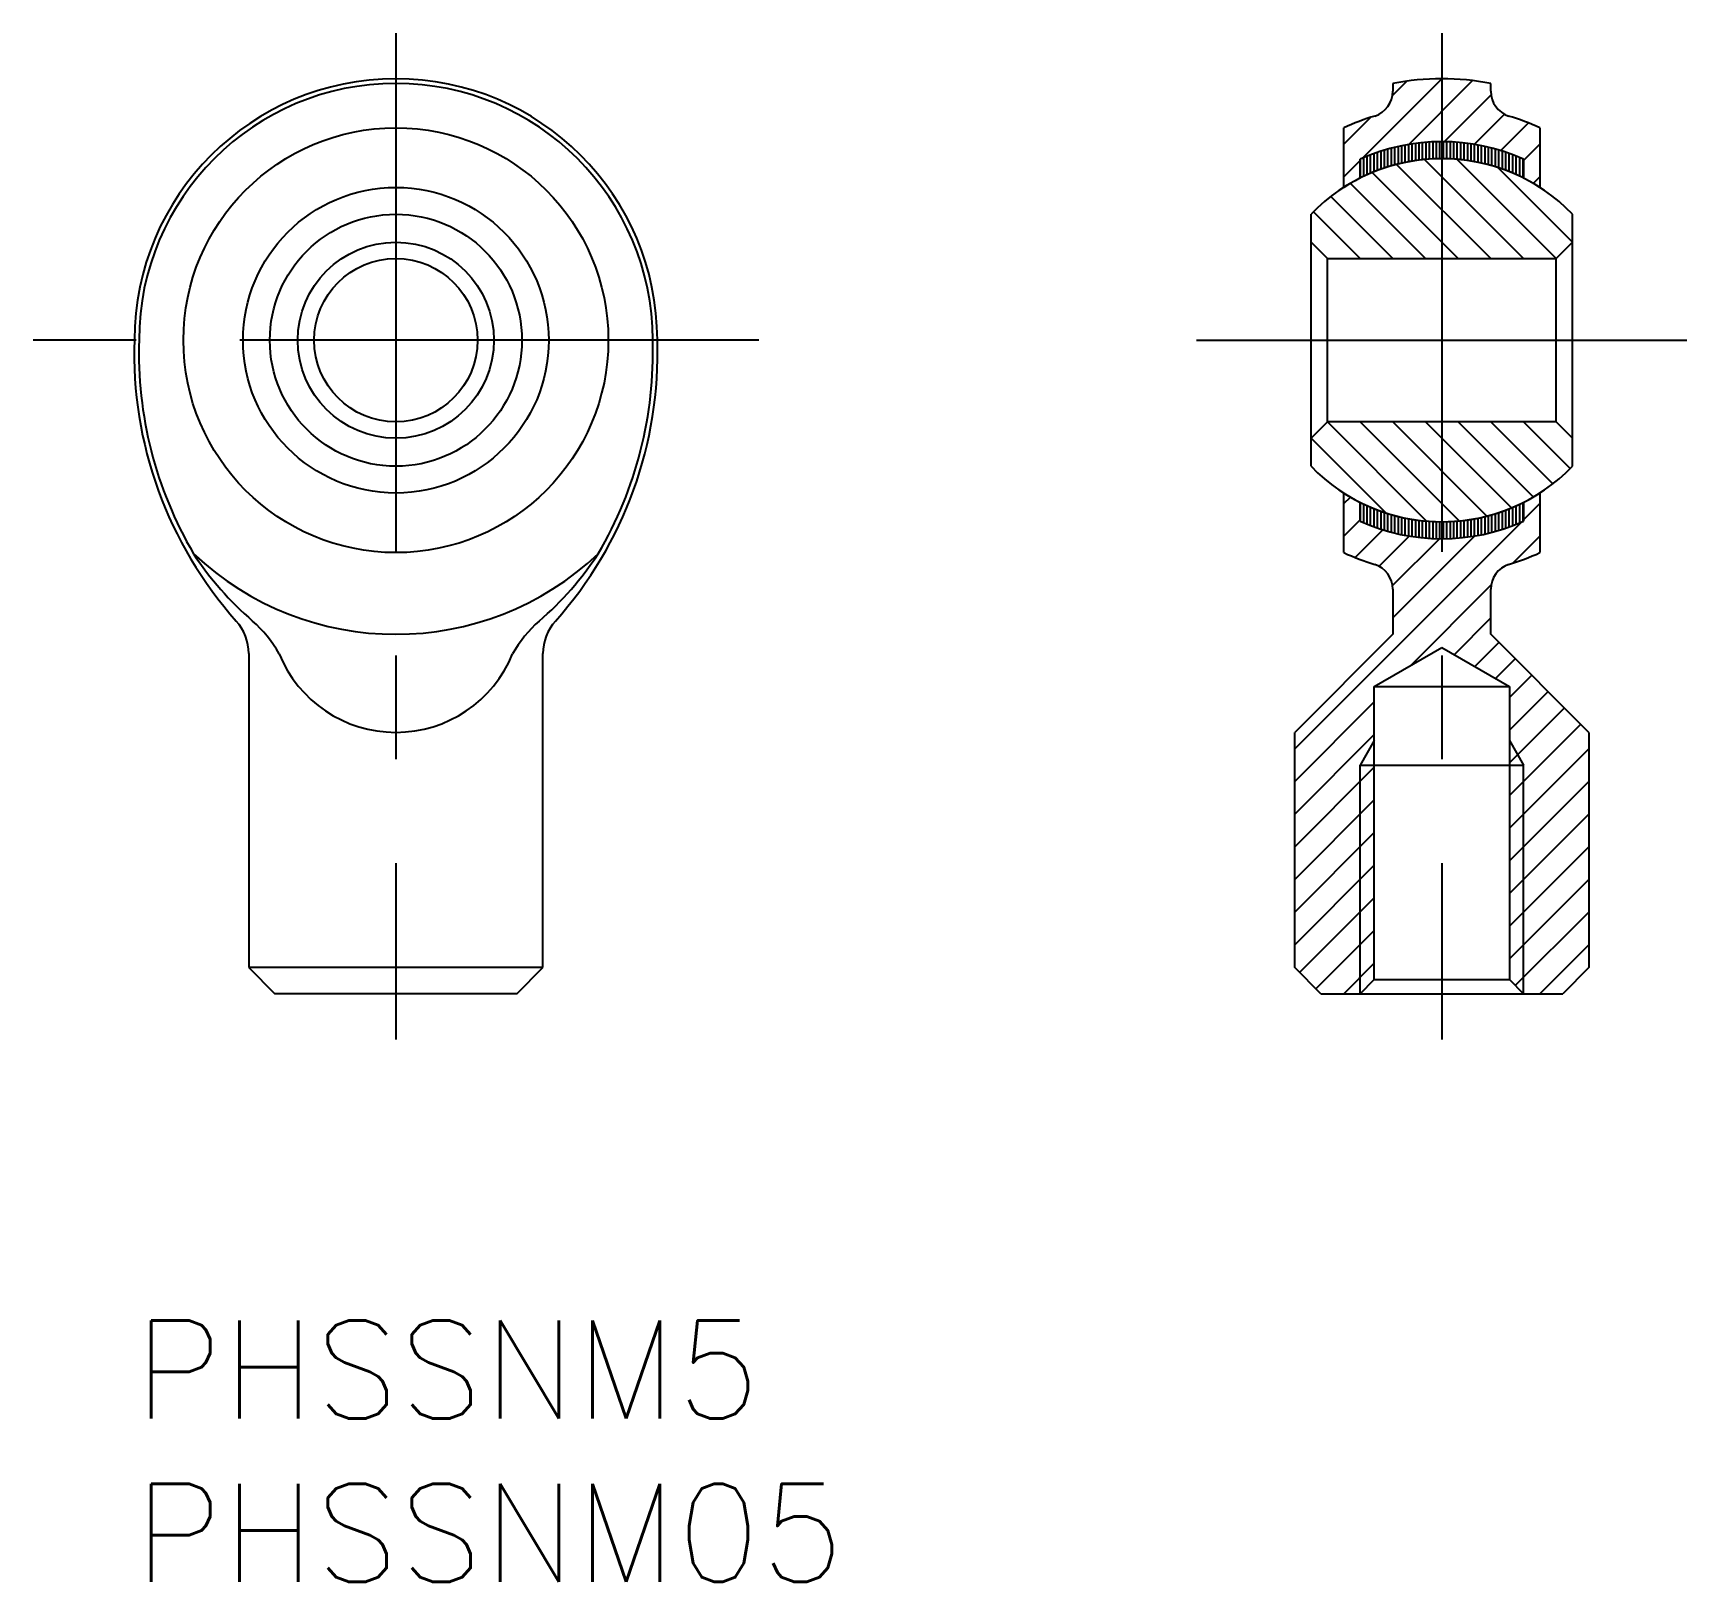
# Model space of a CAD drawing. Extents: x -3.1 to 47.5, y -8 to 39.4.
import ezdxf

# ---------------------------------------------------------------- set-up
doc = ezdxf.new("R2010")
doc.units = 0
doc.header["$LTSCALE"] = 0.5
doc.linetypes.add('CENTER', pattern=[50.8, 31.75, -6.35, 6.35, -6.35])
for name, color, linetype in [('MSM_CENTER', 1, 'CENTER'), ('MSM_CONTINUOUS', 7, 'CONTINUOUS'), ('MSM_NARROW', 5, 'CONTINUOUS'), ('MSM_PART_NUMBER', 7, 'CONTINUOUS')]:
    doc.layers.add(name, color=color, linetype=linetype)
doc.styles.get("Standard").update_dxf_attribs({"font": 'txt.shx', "height": 3, "bigfont": 'bigfont.shx'})

msp = doc.modelspace()

# ---------------------------------------------------------------- linework, layer by layer
at = {"layer": 'MSM_CENTER'}
for p, q in [((8, 39.4), (8, 8.6)), ((40, 39.4), (40, 8.6)), ((19.1, 30), (-3.1, 30)), ((32.5, 30), (47.5, 30))]:
    msp.add_line(p, q, dxfattribs=at)
at = {"layer": 'MSM_CONTINUOUS'}
for p, q in [((38.5, 37.858), (38.5, 37.619)), ((41.5, 37.619), (41.5, 37.858)), ((37, 34.676), (37, 36.5)), ((43, 36.5), (43, 34.676)), ((37.5, 35.537), (37.5, 34.962)), ((42.5, 35.537), (42.5, 34.962)), ((36, 26.144), (36, 33.856)), ((44, 26.144), (44, 33.856)), ((36, 33), (36.5, 32.5)), ((43.5, 32.5), (44, 33)), ((36.5, 32.5), (43.5, 32.5)), ((36.5, 27.5), (36.5, 32.5)), ((43.5, 27.5), (43.5, 32.5)), ((36.5, 27.5), (36, 27)), ((43.5, 27.5), (36.5, 27.5)), ((44, 27), (43.5, 27.5)), ((37, 23.5), (37, 25.324)), ((43, 25.324), (43, 23.5)), ((37.5, 25.038), (37.5, 24.463)), ((42.5, 25.038), (42.5, 24.463)), ((38.5, 22.381), (38.5, 21)), ((41.5, 21), (41.5, 22.381)), ((38.5, 21), (35.5, 18)), ((44.5, 18), (41.5, 21)), ((3.5, 20.408), (3.5, 10.8)), ((12.5, 10.8), (12.5, 20.408)), ((37.933, 19.4), (40, 20.593)), ((40, 20.593), (42.067, 19.4)), ((37.933, 19.4), (42.067, 19.4)), ((37.933, 10.433), (37.933, 19.4)), ((42.067, 19.4), (42.067, 10.433)), ((35.5, 10.8), (35.5, 18)), ((44.5, 18), (44.5, 10.8)), ((37.5, 17), (42.5, 17)), ((3.5, 10.8), (4.3, 10)), ((12.5, 10.8), (3.5, 10.8)), ((11.7, 10), (12.5, 10.8)), ((36.3, 10), (35.5, 10.8)), ((44.5, 10.8), (43.7, 10)), ((37.5, 10), (37.933, 10.433)), ((37.933, 10.433), (42.067, 10.433)), ((42.067, 10.433), (42.5, 10)), ((11.7, 10), (4.3, 10)), ((36.3, 10), (43.7, 10))]:
    msp.add_line(p, q, dxfattribs=at)
for radius in [6.5, 4.676, 3.856, 3, 2.5]:
    msp.add_circle((8, 30), radius, dxfattribs=at)
for centre, radius, start, end in [((8, 30), 8, 0.0785, 179.9215), ((40, 30), 8, 79.1931, 100.8069), ((8, 30), 7.858, 0.0799, 179.9201), ((37.7, 37.619), 0.8, 288.5368, 0), ((42.3, 37.619), 0.8, 180, 251.4632), ((40, 30), 7.159, 106.6036, 114.7748), ((40, 30), 7.159, 65.2252, 73.3964), ((40, 30), 6.075, 65.6995, 114.3005), ((40, 30), 5.556, 43.9503, 136.0497), ((40, 30), 5.556, 57.3193, 122.6807), ((12.283, 29.596), 12.29, 178.0651, 221.782), ((12.306, 29.626), 12.17, 178.1883, 210.4014), ((3.717, 29.596), 12.29, 318.218, 1.9349), ((3.694, 29.626), 12.17, 329.5986, 1.8117), ((40, 30), 5.556, 223.9503, 316.0497), ((40, 30), 5.556, 237.3193, 302.6807), ((40, 30), 6.075, 245.6995, 294.3005), ((8, 30), 9, 226.5383, 313.4617), ((9.996, 28.824), 9.784, 213.1975, 229.2975), ((6.004, 28.824), 9.784, 310.7025, 326.8025), ((40, 30), 7.159, 245.2252, 253.3964), ((40, 30), 7.159, 286.6036, 294.7748), ((37.7, 22.381), 0.8, 360, 71.4632), ((42.3, 22.381), 0.8, 108.5368, 180), ((2, 20.408), 1.5, 360, 41.782), ((0.928, 18.396), 4.036, 29.8956, 48.2497), ((15.072, 18.396), 4.036, 131.7503, 150.1044), ((14, 20.408), 1.5, 138.218, 180), ((8, 21.855), 3.855, 202.0504, 337.9496)]:
    msp.add_arc(centre, radius, start, end, dxfattribs=at)
at = {"layer": 'MSM_NARROW'}
for p, q in [((37.563, 35.563), (40, 38)), ((40, 38), (40, 38)), ((38.489, 37.489), (38.927, 37.927)), ((38.988, 35.988), (40.944, 37.944)), ((40.073, 36.073), (41.509, 37.509)), ((37, 36), (37.815, 36.815)), ((40.991, 35.991), (41.918, 36.918)), ((41.801, 35.801), (42.65, 36.65)), ((38.777, 35.418), (38.777, 35.948)), ((38.883, 35.44), (38.883, 35.971)), ((38.989, 35.462), (38.989, 35.988)), ((39.095, 35.48), (39.095, 36.004)), ((39.202, 35.496), (39.202, 36.021)), ((39.308, 35.512), (39.308, 36.034)), ((39.414, 35.524), (39.414, 36.044)), ((39.52, 35.533), (39.52, 36.054)), ((39.626, 35.542), (39.626, 36.063)), ((39.732, 35.548), (39.732, 36.067)), ((39.838, 35.551), (39.838, 36.07)), ((39.944, 35.554), (39.944, 36.073)), ((40.05, 35.555), (40.05, 36.073)), ((40.156, 35.551), (40.156, 36.07)), ((40.262, 35.548), (40.262, 36.067)), ((40.368, 35.543), (40.368, 36.064)), ((40.474, 35.533), (40.474, 36.054)), ((40.58, 35.524), (40.58, 36.044)), ((40.686, 35.512), (40.686, 36.035)), ((40.793, 35.497), (40.793, 36.022)), ((40.899, 35.481), (40.899, 36.005)), ((41.005, 35.463), (41.005, 35.989)), ((41.111, 35.441), (41.111, 35.972)), ((41.217, 35.419), (41.217, 35.949)), ((41.323, 35.395), (41.323, 35.927)), ((42.5, 35.5), (43, 36)), ((37, 35), (37.5, 35.5)), ((37.504, 34.964), (37.504, 35.539)), ((37.611, 35.013), (37.611, 35.583)), ((37.717, 35.063), (37.717, 35.627)), ((37.823, 35.111), (37.823, 35.671)), ((37.929, 35.153), (37.929, 35.709)), ((38.035, 35.195), (38.035, 35.745)), ((38.141, 35.234), (38.141, 35.782)), ((38.247, 35.27), (38.247, 35.815)), ((38.353, 35.305), (38.353, 35.845)), ((38.459, 35.337), (38.459, 35.874)), ((38.565, 35.365), (38.565, 35.902)), ((38.671, 35.394), (38.671, 35.925)), ((42.5, 32.5), (39.472, 35.528)), ((43.5, 32.5), (40.466, 35.534)), ((41.429, 35.367), (41.429, 35.904)), ((41.535, 35.338), (41.535, 35.876)), ((41.641, 35.307), (41.641, 35.846)), ((41.747, 35.272), (41.747, 35.817)), ((41.853, 35.236), (41.853, 35.784)), ((41.959, 35.198), (41.959, 35.748)), ((42.065, 35.155), (42.065, 35.711)), ((42.171, 35.113), (42.171, 35.673)), ((42.277, 35.066), (42.277, 35.629)), ((42.384, 35.016), (42.384, 35.585)), ((42.49, 34.967), (42.49, 35.541)), ((40.5, 32.5), (37.87, 35.13)), ((41.5, 32.5), (38.619, 35.381)), ((44, 33), (41.716, 35.284)), ((42.798, 34.798), (43, 35)), ((39.5, 32.5), (37.203, 34.797)), ((37.5, 32.5), (36.073, 33.927)), ((38.5, 32.5), (36.605, 34.395)), ((39.534, 24.466), (36.5, 27.5)), ((40.528, 24.472), (37.5, 27.5)), ((41.381, 24.619), (38.5, 27.5)), ((42.13, 24.87), (39.5, 27.5)), ((42.797, 25.203), (40.5, 27.5)), ((43.395, 25.605), (41.5, 27.5)), ((43.927, 26.073), (42.5, 27.5)), ((38.284, 24.716), (36, 27)), ((37, 25), (37.202, 25.202)), ((37.504, 24.461), (37.504, 25.036)), ((37.611, 24.417), (37.611, 24.987)), ((37.717, 24.373), (37.717, 24.937)), ((37.823, 24.329), (37.823, 24.889)), ((37.929, 24.291), (37.929, 24.847)), ((38.035, 24.255), (38.035, 24.805)), ((41.959, 24.252), (41.959, 24.802)), ((42.065, 24.289), (42.065, 24.845)), ((42.171, 24.327), (42.171, 24.887)), ((42.277, 24.371), (42.277, 24.934)), ((42.384, 24.415), (42.384, 24.984)), ((42.49, 24.459), (42.49, 25.033)), ((42.5, 24.5), (43, 25)), ((35.5, 17.5), (42.434, 24.434)), ((37, 24), (37.5, 24.5)), ((38.141, 24.218), (38.141, 24.766)), ((38.247, 24.185), (38.247, 24.73)), ((38.353, 24.155), (38.353, 24.695)), ((38.459, 24.126), (38.459, 24.663)), ((38.565, 24.098), (38.565, 24.635)), ((38.671, 24.075), (38.671, 24.606)), ((38.777, 24.052), (38.777, 24.582)), ((38.883, 24.029), (38.883, 24.56)), ((38.989, 24.012), (38.989, 24.538)), ((39.095, 23.996), (39.095, 24.52)), ((39.202, 23.979), (39.202, 24.504)), ((39.308, 23.966), (39.308, 24.488)), ((39.414, 23.956), (39.414, 24.476)), ((39.52, 23.946), (39.52, 24.467)), ((39.626, 23.937), (39.626, 24.458)), ((39.732, 23.933), (39.732, 24.452)), ((39.838, 23.93), (39.838, 24.449)), ((39.944, 23.927), (39.944, 24.446)), ((40.05, 23.927), (40.05, 24.445)), ((40.156, 23.93), (40.156, 24.449)), ((40.262, 23.933), (40.262, 24.452)), ((40.368, 23.936), (40.368, 24.457)), ((40.474, 23.946), (40.474, 24.467)), ((40.58, 23.956), (40.58, 24.476)), ((40.686, 23.965), (40.686, 24.488)), ((40.793, 23.978), (40.793, 24.503)), ((40.899, 23.995), (40.899, 24.519)), ((41.005, 24.011), (41.005, 24.537)), ((41.111, 24.028), (41.111, 24.559)), ((41.217, 24.051), (41.217, 24.581)), ((41.323, 24.073), (41.323, 24.605)), ((41.429, 24.096), (41.429, 24.633)), ((41.535, 24.124), (41.535, 24.662)), ((41.641, 24.154), (41.641, 24.693)), ((41.747, 24.183), (41.747, 24.728)), ((41.853, 24.216), (41.853, 24.764)), ((37.35, 23.35), (38.199, 24.199)), ((38.082, 23.082), (39.009, 24.009)), ((38.491, 22.491), (39.927, 23.927)), ((38.5, 21.5), (41.009, 24.009)), ((42.185, 23.185), (43, 24)), ((39.038, 20.038), (41.511, 22.511)), ((40.376, 20.376), (41.5, 21.5)), ((41.01, 20.01), (41.75, 20.75)), ((41.644, 19.644), (42.25, 20.25)), ((42.067, 19.067), (42.75, 19.75)), ((42.067, 18.067), (43.25, 19.25)), ((35.5, 16.5), (37.933, 18.933)), ((42.067, 17.067), (43.75, 18.75)), ((42.067, 16.067), (44.25, 18.25)), ((35.5, 15.5), (37.933, 17.933)), ((37.933, 17.75), (37.5, 17)), ((42.067, 17.75), (42.5, 17)), ((42.067, 15.067), (44.5, 17.5)), ((35.5, 14.5), (37.933, 16.933)), ((37.5, 10), (37.5, 17)), ((42.5, 10), (42.5, 17)), ((42.067, 14.067), (44.5, 16.5)), ((35.5, 13.5), (37.933, 15.933)), ((42.067, 13.067), (44.5, 15.5)), ((35.5, 12.5), (37.933, 14.933)), ((42.067, 12.067), (44.5, 14.5)), ((35.5, 11.5), (37.933, 13.933)), ((42.067, 11.067), (44.5, 13.5)), ((35.65, 10.65), (37.933, 12.933)), ((42.25, 10.25), (44.5, 12.5)), ((36.15, 10.15), (37.933, 11.933)), ((43, 10), (44.5, 11.5)), ((37, 10), (37.933, 10.933))]:
    msp.add_line(p, q, dxfattribs=at)

# ---------------------------------------------------------------- texts
at = {"layer": 'MSM_PART_NUMBER'}
for s, p in [('PHSSNM5', (0, -3)), ('PHSSNM05', (0, -8))]:
    msp.add_text(s, height=3, dxfattribs=at).set_placement(p)

doc.saveas('drawing.dxf')
